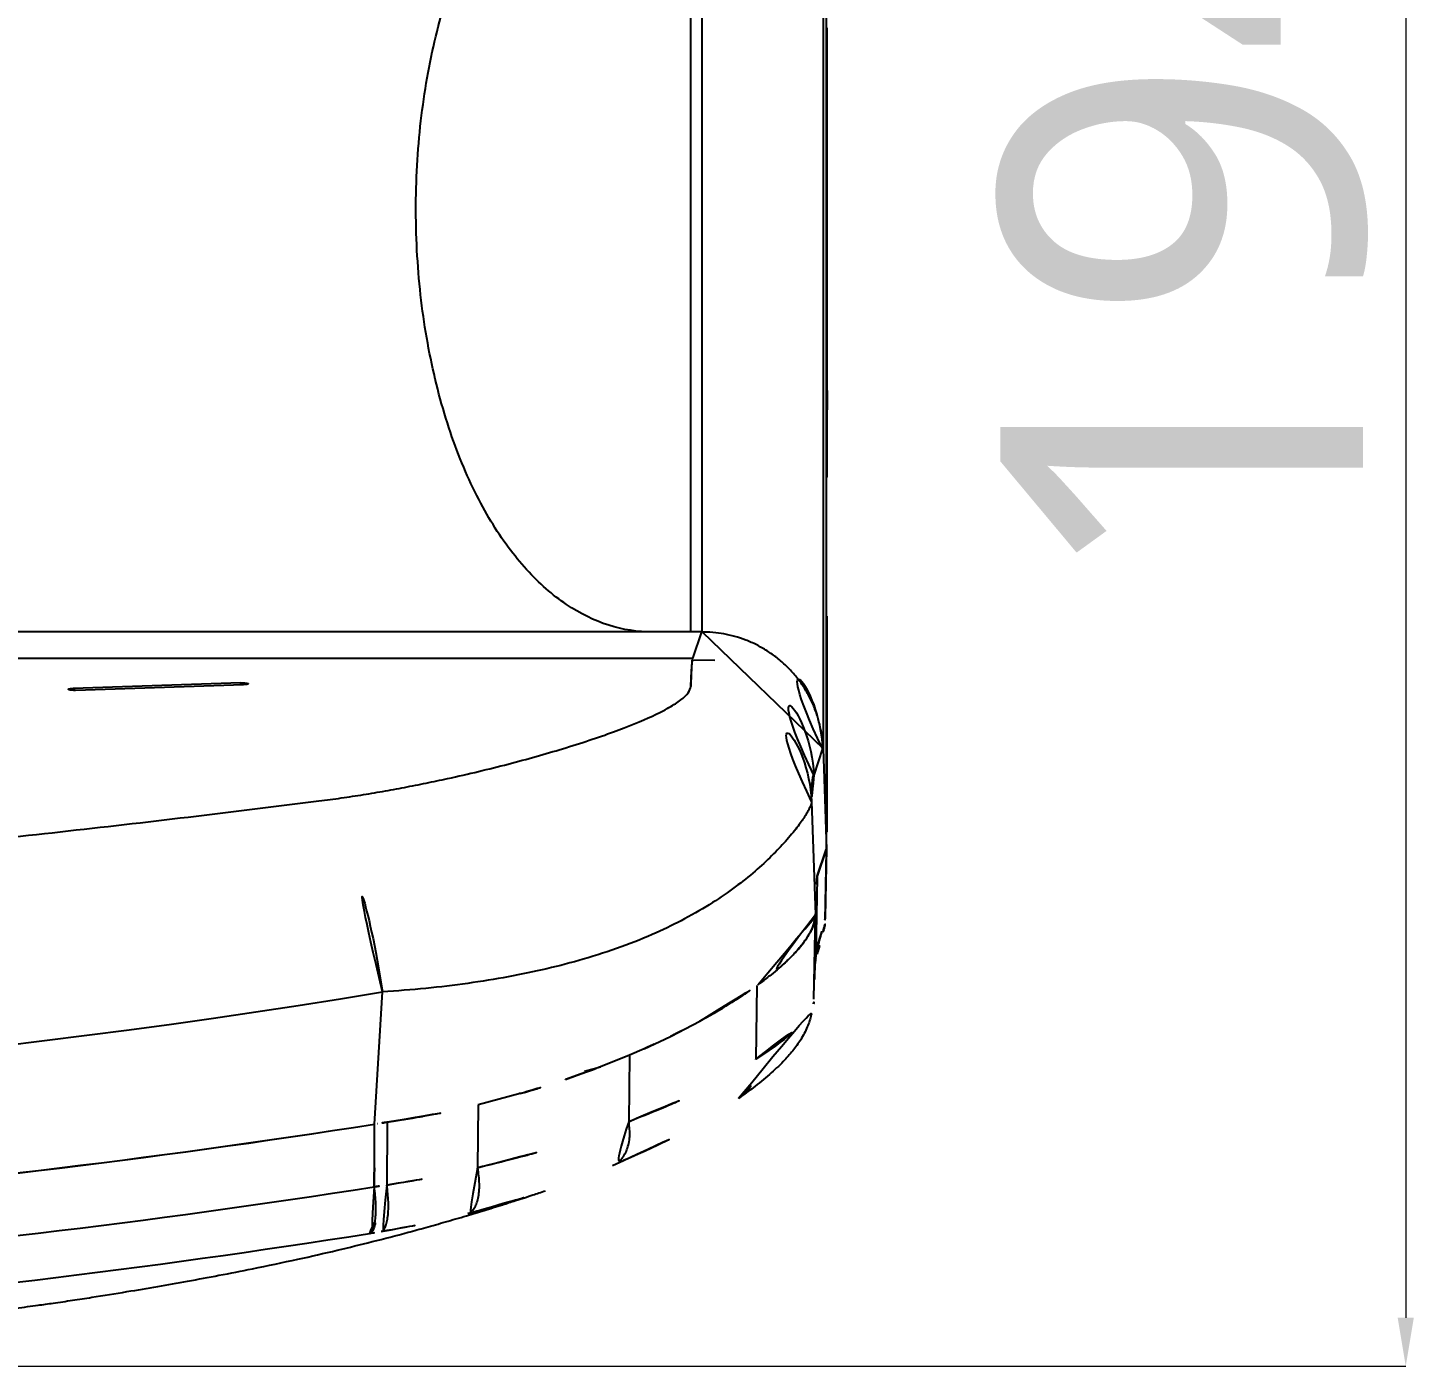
# Model space of a CAD drawing. Extents: x 16296660632 to 16296680496, y -37409619871 to -37409616057.
# Drawn here: x 16296678716 to 16296678831.3, y -37409616492.7 to -37409616382 of the extents above; entities that cross this region are included whole.
import ezdxf

# ---------------------------------------------------------------- set-up
doc = ezdxf.new("R2010")
doc.units = 0
doc.header["$LTSCALE"] = 10
doc.header["$MEASUREMENT"] = 0
doc.header["$PDMODE"] = 3
doc.header["$PDSIZE"] = -10
doc.layers.get('DEFPOINTS').update_dxf_attribs({"linetype": 'CONTINUOUS'})
for name, color, linetype in [('5', 7, 'CONTINUOUS'), ('BACK_CASE_DADA_2', 7, 'CONTINUOUS'), ('FRONT_CASE_DADA_', 7, 'CONTINUOUS'), ('MIDDLE_CASE_DADA', 7, 'CONTINUOUS'), ('SIDE_CASE', 7, 'CONTINUOUS')]:
    doc.layers.add(name, color=color, linetype=linetype)
doc.styles.add('Daelim Dimension', font='')
doc.styles.get('Daelim Dimension').set_extended_font_data('NanumGothic')
doc.dimstyles.new('DEFAULT', dxfattribs={"dimscale": 2, "dimtxt": 2, "dimasz": 2, "dimexe": 0, "dimexo": 2, "dimgap": 1, "dimtad": 1, "dimdec": 1, "dimzin": 9, "dimdsep": 46, "dimtxsty": 'Daelim Dimension', "dimcen": 0.5, "dimclrd": 252, "dimclre": 252, "dimclrt": 3, "dimadec": 1, "dimazin": 0, "dimtfac": 1, "dimtdec": 1, "dimtix": 1, "dimtmove": 0, "dimatfit": 3, "dimfxl": 1, "dimtolj": 1, "dimtzin": 1, "dimlwd": 9, "dimlwe": 9, "dimarcsym": 0})

# ---------------------------------------------------------------- blocks, each defined once
blk = doc.blocks.new('*D0')
at = {"layer": '5', "color": 5, "lineweight": 9, "transparency": 16777216}
for p, q in [((16296678745.04308, -37409616297.97176), (16296678829.98158, -37409616297.97176)), ((16296678829.98158, -37409616301.97176), (16296678829.98158, -37409616488.73385)), ((16296678636.78148, -37409616492.73385), (16296678829.98158, -37409616492.73385))]:
    blk.add_line(p, q, dxfattribs=at)
at = {"layer": '5', "color": 5, "transparency": 16777216}
for points in [[(16296678829.31492, -37409616301.97176), (16296678830.64825, -37409616301.97176), (16296678829.98158, -37409616297.97176)], [(16296678829.31492, -37409616488.73385), (16296678830.64825, -37409616488.73385), (16296678829.98158, -37409616492.73385)]]:
    blk.add_solid(points, dxfattribs=at)
at = {"layer": 'DEFPOINTS', "color": 0, "transparency": 16777216}
for p in [(16296678741.04308, -37409616297.97176), (16296678632.78148, -37409616492.73385), (16296678829.98158, -37409616492.73385)]:
    blk.add_point(p, dxfattribs=at)
at = {"layer": '5', "color": 7, "transparency": 16777216, "insert": (16296678811.65112, -37409616395.3528), "char_height": 30, "attachment_point": 5, "rotation": 90, "style": 'Daelim Dimension'}
blk.add_mtext('\\A1;194', dxfattribs=at)

msp = doc.modelspace()

# ---------------------------------------------------------------- linework, layer by layer
at = {"layer": 'BACK_CASE_DADA_2', "color": 7, "linetype": 'Continuous', "ltscale": 25.4}
msp.add_line((16296678782.04814, -37409616381.971603), (16296678782.0956, -37409616381.971603), dxfattribs=at)
at = {"layer": 'FRONT_CASE_DADA_', "color": 7, "linetype": 'Continuous', "ltscale": 25.4}
for p, q in [((16296678782.04814, -37409616411.971603), (16296678782.069611, -37409616411.971603)), ((16296678782.009689, -37409616449.973129), (16296678781.284149, -37409616452.189217)), ((16296678782.00798, -37409616450.071602), (16296678781.90769, -37409616455.817047)), ((16296678781.97188, -37409616455.585503), (16296678782.07136, -37409616449.886513)), ((16296678782.00453, -37409616449.973129), (16296678782.009689, -37409616449.973129)), ((16296678782.00799, -37409616450.071587), (16296678782.009689, -37409616449.973129)), ((16296678782.009689, -37409616449.973129), (16296678782.0506, -37409616449.971603)), ((16296678782.04978, -37409616450.018501), (16296678782.04187, -37409616450.471603)), ((16296678782.04814, -37409616449.971603), (16296678782.0506, -37409616449.971603)), ((16296678782.04978, -37409616450.018501), (16296678782.0506, -37409616449.971603)), ((16296678781.95113, -37409616455.669777), (16296678782.04187, -37409616450.471603)), ((16296678781.282881, -37409616452.26239), (16296678781.173071, -37409616458.553436)), ((16296678781.284149, -37409616452.189217), (16296678781.28031, -37409616452.189217)), ((16296678781.282869, -37409616452.262444), (16296678781.284149, -37409616452.189217)), ((16296678781.00601, -37409616462.35611), (16296678781.127621, -37409616455.388573)), ((16296678781.010099, -37409616462.295486), (16296678781.122959, -37409616455.829247)), ((16296678781.134159, -37409616455.3535), (16296678781.04027, -37409616460.732643)), ((16296678781.12294, -37409616455.830673), (16296678781.130699, -37409616455.385857)), ((16296678781.90769, -37409616455.817047), (16296678781.95113, -37409616455.669777)), ((16296678781.9077, -37409616455.817101), (16296678781.90769, -37409616455.817047)), ((16296678781.95113, -37409616455.669983), (16296678781.97188, -37409616455.585159)), ((16296678781.95113, -37409616455.669983), (16296678781.95113, -37409616455.669777)), ((16296678781.760611, -37409616456.805923), (16296678781.799509, -37409616456.667793)), ((16296678781.835381, -37409616456.55867), (16296678781.855471, -37409616456.476723)), ((16296678776.28594, -37409616461.232033), (16296678776.188419, -37409616467.340874)), ((16296678766.95574, -37409616466.463226), (16296678765.74431, -37409616466.991867)), ((16296678765.74431, -37409616466.991867), (16296678763.350451, -37409616467.960777)), ((16296678765.74431, -37409616466.991867), (16296678765.675051, -37409616472.501343)), ((16296678776.188259, -37409616467.345467), (16296678776.188589, -37409616467.345253)), ((16296678776.188419, -37409616467.340874), (16296678776.188499, -37409616467.340813)), ((16296678776.188589, -37409616467.345253), (16296678776.188419, -37409616467.340874)), ((16296678763.350451, -37409616467.960777), (16296678760.4417, -37409616469.011963)), ((16296678762.02026, -37409616468.32888), (16296678763.350451, -37409616467.960777)), ((16296678760.4417, -37409616469.011703), (16296678760.4417, -37409616468.984283)), ((16296678760.4417, -37409616469.011963), (16296678760.4417, -37409616469.011703)), ((16296678753.218849, -37409616471.097656), (16296678753.176729, -37409616476.310837)), ((16296678756.69768, -37409616470.181892), (16296678753.218849, -37409616471.097656)), ((16296678756.69768, -37409616470.176643), (16296678756.69768, -37409616470.077057)), ((16296678744.639669, -37409616473.619034), (16296678744.64398, -37409616472.701027)), ((16296678744.891939, -37409616472.663109), (16296678744.91041, -37409616472.660294)), ((16296678745.683981, -37409616472.543022), (16296678745.65086, -37409616472.54808)), ((16296678745.683981, -37409616472.547813), (16296678745.65086, -37409616472.552719)), ((16296678745.65086, -37409616472.552673), (16296678745.65086, -37409616472.552719)), ((16296678745.683981, -37409616472.793922), (16296678745.65831, -37409616477.73761)), ((16296678745.685261, -37409616472.54763), (16296678745.683981, -37409616472.547813)), ((16296678745.685261, -37409616472.54763), (16296678745.683981, -37409616472.793922)), ((16296678745.683981, -37409616472.547813), (16296678745.683981, -37409616472.793922)), ((16296678765.67502, -37409616472.50309), (16296678765.67524, -37409616472.502998)), ((16296678765.675051, -37409616472.501343), (16296678765.67514, -37409616472.501289)), ((16296678765.67524, -37409616472.502998), (16296678765.675051, -37409616472.501343)), ((16296678744.63949, -37409616473.776878), (16296678744.64023, -37409616473.619049)), ((16296678744.63966, -37409616477.888367), (16296678744.63949, -37409616473.776833)), ((16296678764.330879, -37409616476.122566), (16296678765.23778, -37409616475.725548)), ((16296678753.176729, -37409616476.310837), (16296678753.17683, -37409616476.313362)), ((16296678745.65831, -37409616477.73761), (16296678745.658871, -37409616477.745697)), ((16296678744.25605, -37409616481.745407), (16296678744.237009, -37409616481.74839))]:
    msp.add_line(p, q, dxfattribs=at)
for centre, radius, start, end in [((16296680839.277719, -37409616423.373627), 2057.217268, 179.682640493, 180.20326674), ((16296678801.691, -37409616454.74498), 20.566271, 172.8615372, 177.47080526), ((16296678791.78109, -37409616453.907227), 10.626285, 171.09565764, 178.78949116), ((16296678777.91147, -37409616455.748123), 3.99683, 344.76948538, 359.01115824), ((16296678777.954741, -37409616455.600853), 3.996986, 346.09421446, 359.0089729), ((16296678777.973869, -37409616455.515823), 3.998618, 346.07847029, 358.9962942), ((16296678744.189091, -37409616447.615669), 38.684174, 343.44228596, 346.27384024), ((16296678777.954741, -37409616455.600853), 3.996986, 344.44711973, 346.09421446), ((16296678791.426291, -37409616460.337059), 10.359376, 173.23981595, 177.74687901), ((16296678819.484341, -37409616462.096603), 38.474754, 174.71632694, 176.45390535), ((16296678819.484341, -37409616462.096603), 38.474754, 176.45390535, 180.29637688), ((16296678750.755171, -37409616425.654922), 43.789844, 298.38440865, 305.66376376), ((16296678777.083599, -37409616462.283997), 3.924815, 353.12490957, 358.94688857), ((16296678741.509319, -37409616409.11441), 62.737746, 296.12528963, 298.63203722), ((16296678739.057541, -37409616404.067772), 68.348395, 294.09033734, 296.10788835), ((16296678744.703739, -37409616416.442513), 59.853036, 290.51066415, 301.7376528), ((16296678772.83709, -37409616467.800201), 3.382233, 304.88107715, 7.73051119), ((16296678733.86972, -37409616390.616173), 82.776618, 286.00839793, 288.72396171), ((16296678733.52515, -37409616389.071648), 84.357019, 278.28805226, 283.5006215), ((16296678743.56246, -37409616424.181931), 55.915683, 292.80803435, 303.92933251), ((16296678628.251141, -37409615731.09066), 750.688512, 270.345772575, 278.919596877), ((16296678801.053921, -37409616851.997658), 383.468396, 98.30713881, 98.45915575), ((16296678731.974689, -37409616384.36467), 94.361499, 282.98468101, 290.92472391), ((16296678730.75079, -37409616379.223679), 99.643567, 278.60455837, 283.0065185), ((16296678731.93853, -37409616398.66008), 83.964242, 284.07377449, 292.64542037), ((16296678627.741961, -37409615732.357399), 754.642383, 270.382602947, 278.909784946), ((16296678727.568001, -37409616359.018448), 120.089544, 278.17275797, 278.66406444), ((16296678731.143539, -37409616396.179199), 86.564132, 279.3473759, 284.18488338), ((16296678727.242399, -37409616372.331329), 110.728972, 278.83860384, 279.33501471), ((16296678627.88689, -37409615747.90078), 743.013803, 270.377466753, 279.009214534)]:
    msp.add_arc(centre, radius, start, end, dxfattribs=at)
for centre, major_axis, ratio, start_param, end_param in [((16296678782.97575, -37409616396.971603), (0.925188, 53), 0.0064187704, 3.1417036995, 3.1984030932), ((16296678777.1738, -37409616458.483627), (-3.950826, 0.625285), 0.9985482914, 3.1406011032, 3.2813041425), ((16296678743.55599, -37409616477.818558), (-0.62047, 3.951581), 0.265397272, 3.2193511851, 4.6530891828)]:
    msp.add_ellipse(centre, major_axis=major_axis, ratio=ratio, start_param=start_param, end_param=end_param, dxfattribs=at)
for points, knots in [([(16296678782.0734, -37409616430.673012), (16296678782.074409, -37409616433.474136), (16296678782.074129, -37409616436.071503), (16296678782.073521, -37409616440.622017), (16296678782.073179, -37409616442.586052), (16296678782.07266, -37409616445.06221), (16296678782.072491, -37409616445.811287), (16296678782.072149, -37409616447.117577), (16296678782.07198, -37409616447.678787), (16296678782.07155, -37409616449.092407), (16296678782.071341, -37409616449.678802), (16296678782.07136, -37409616449.886482)], [0, 0, 0, 0, 0.25, 0.25, 0.5, 0.5, 0.625, 0.625, 0.75, 0.75, 1, 1, 1, 1]), ([(16296678781.127621, -37409616455.388573), (16296678781.1182, -37409616455.770073), (16296678781.008591, -37409616456.181702), (16296678780.59123, -37409616457.062469), (16296678780.28227, -37409616457.532768), (16296678779.67305, -37409616458.272522), (16296678779.44569, -37409616458.524948), (16296678778.94228, -37409616459.041023), (16296678778.665911, -37409616459.304947), (16296678777.76676, -37409616460.109467), (16296678777.07365, -37409616460.663391), (16296678776.28594, -37409616461.232033)], [0, 0, 0, 0, 0.25, 0.25, 0.5, 0.5, 0.625, 0.625, 0.75, 0.75, 1, 1, 1, 1]), ([(16296678781.173071, -37409616458.553436), (16296678781.18111, -37409616458.50248), (16296678781.189039, -37409616458.458282), (16296678781.20462, -37409616458.385307), (16296678781.212271, -37409616458.35688), (16296678781.235189, -37409616458.273697), (16296678781.25046, -37409616458.21833), (16296678781.296301, -37409616458.051567), (16296678781.32687, -37409616457.939987), (16296678781.418579, -37409616457.605133), (16296678781.4797, -37409616457.382393), (16296678781.66309, -37409616456.713753), (16296678781.78545, -37409616456.262466), (16296678781.9077, -37409616455.817101)], [0, 0, 0, 0, 0.03125, 0.03125, 0.0625, 0.0625, 0.125, 0.125, 0.25, 0.25, 0.5, 0.5, 1, 1, 1, 1]), ([(16296678774.776951, -37409616470.55896), (16296678775.224039, -37409616470.24308), (16296678776.064989, -37409616469.644203), (16296678777.33234, -37409616468.610252), (16296678778.40646, -37409616467.609253), (16296678779.24641, -37409616466.684464), (16296678779.952829, -37409616465.702423), (16296678780.472309, -37409616464.690918), (16296678780.82106, -37409616463.639999), (16296678780.91552, -37409616463.079826), (16296678780.966141, -37409616462.752487)], [0, 0, 0, 0, 0.12969214, 0.2904107416, 0.4424307992, 0.5588294922, 0.6676008951, 0.783480138, 0.8933929625, 1, 1, 1, 1]), ([(16296678765.67524, -37409616472.502998), (16296678765.755501, -37409616472.923172), (16296678765.783171, -37409616473.330673), (16296678765.73394, -37409616474.120453), (16296678765.65777, -37409616474.484177), (16296678765.467979, -37409616474.976807), (16296678765.392509, -37409616475.130096), (16296678765.22097, -37409616475.409233), (16296678765.12451, -37409616475.536133), (16296678764.80221, -37409616475.877907), (16296678764.545851, -37409616476.0485), (16296678764.267, -37409616476.151138)], [0, 0, 0, 0, 0.25, 0.25, 0.5, 0.5, 0.625, 0.625, 0.75, 0.75, 1, 1, 1, 1]), ([(16296678753.17683, -37409616476.313362), (16296678753.26458, -37409616476.775139), (16296678753.311979, -37409616477.223923), (16296678753.322001, -37409616477.86834), (16296678753.314939, -37409616478.072891), (16296678753.28072, -37409616478.462196), (16296678753.253269, -37409616478.648239), (16296678753.17845, -37409616478.993439), (16296678753.13171, -37409616479.150597), (16296678753.0201, -37409616479.43486), (16296678752.95451, -37409616479.56295), (16296678752.807631, -37409616479.781998), (16296678752.726971, -37409616479.872681), (16296678752.551491, -37409616480.017067), (16296678752.455999, -37409616480.070747), (16296678752.356239, -37409616480.103989)], [0, 0, 0, 0, 0.25, 0.25, 0.375, 0.375, 0.5, 0.5, 0.625, 0.625, 0.75, 0.75, 0.875, 0.875, 1, 1, 1, 1]), ([(16296678744.619671, -37409616477.893944), (16296678744.685881, -37409616478.363777), (16296678744.729019, -37409616478.834618), (16296678744.762991, -37409616479.713669), (16296678744.753811, -37409616480.121643), (16296678744.68429, -37409616480.823029), (16296678744.62397, -37409616481.116272), (16296678744.459789, -37409616481.550873), (16296678744.355989, -37409616481.692108), (16296678744.23736, -37409616481.74823)], [0, 0, 0, 0, 0.25, 0.25, 0.5, 0.5, 0.75, 0.75, 1, 1, 1, 1]), ([(16296678744.619671, -37409616477.893944), (16296678744.619329, -37409616477.891296), (16296678744.61935, -37409616477.891296), (16296678744.61937, -37409616477.891296), (16296678744.626129, -37409616477.89032), (16296678744.632891, -37409616477.889343), (16296678744.63966, -37409616477.888367)], [0, 0, 0, 0, 0.002813418, 0.002813418, 0.002813418, 1, 1, 1, 1]), ([(16296678745.658871, -37409616477.745697), (16296678745.69342, -37409616477.983414), (16296678745.721029, -37409616478.217087), (16296678745.762951, -37409616478.67675), (16296678745.777309, -37409616478.903992), (16296678745.791821, -37409616479.344749), (16296678745.791941, -37409616479.554413), (16296678745.778351, -37409616479.952988), (16296678745.76442, -37409616480.143494), (16296678745.72287, -37409616480.494347), (16296678745.695551, -37409616480.653679), (16296678745.62808, -37409616480.940819), (16296678745.58742, -37409616481.069633), (16296678745.495331, -37409616481.286926), (16296678745.44405, -37409616481.375954), (16296678745.33111, -37409616481.515167), (16296678745.26849, -37409616481.565529), (16296678745.203329, -37409616481.593903)], [0, 0, 0, 0, 0.125, 0.125, 0.25, 0.25, 0.375, 0.375, 0.5, 0.5, 0.625, 0.625, 0.75, 0.75, 0.875, 0.875, 1, 1, 1, 1]), ([(16296678632.781481, -37409616492.733841), (16296678634.55595, -37409616492.730476), (16296678637.37122, -37409616492.723778), (16296678641.740089, -37409616492.676117), (16296678645.459129, -37409616492.613869), (16296678648.64913, -37409616492.544006), (16296678651.285139, -37409616492.474991), (16296678653.34898, -37409616492.413849), (16296678654.86828, -37409616492.364922), (16296678656.00396, -37409616492.326332), (16296678656.991119, -37409616492.29142), (16296678658.01235, -37409616492.25386), (16296678659.981359, -37409616492.178467), (16296678663.113791, -37409616492.047653), (16296678667.62084, -37409616491.833221), (16296678672.954479, -37409616491.543533), (16296678678.984831, -37409616491.168892), (16296678685.566589, -37409616490.704269), (16296678692.46044, -37409616490.158569), (16296678699.65456, -37409616489.525993), (16296678705.585159, -37409616488.955658), (16296678710.02977, -37409616488.497917), (16296678712.70229, -37409616488.216522), (16296678714.609579, -37409616487.983498), (16296678715.92771, -37409616487.811172), (16296678716.932171, -37409616487.675087), (16296678718.168209, -37409616487.50161), (16296678719.635321, -37409616487.286377), (16296678721.66025, -37409616486.976257), (16296678724.09446, -37409616486.582031), (16296678726.65465, -37409616486.145287), (16296678729.265949, -37409616485.68206), (16296678731.894979, -37409616485.199966), (16296678734.9328, -37409616484.606499), (16296678738.150169, -37409616483.929123), (16296678741.4519, -37409616483.175621), (16296678744.506821, -37409616482.427612), (16296678746.933571, -37409616481.793709), (16296678748.943371, -37409616481.24353), (16296678750.547421, -37409616480.790077), (16296678752.154791, -37409616480.319923), (16296678753.47068, -37409616479.922623), (16296678754.46386, -37409616479.616211), (16296678755.334431, -37409616479.343727), (16296678756.42618, -37409616478.995697), (16296678757.64113, -37409616478.6007), (16296678758.407631, -37409616478.34211), (16296678758.787861, -37409616478.213669)], [0, 0, 0, 0, 0.0348526504, 0.0657438475, 0.0926772106, 0.1156559522, 0.1346829391, 0.1497607336, 0.1603618835, 0.1676147323, 0.1744018623, 0.1817959409, 0.1897964859, 0.2171903673, 0.2499340979, 0.2880065242, 0.3336526369, 0.3820010149, 0.4329211624, 0.486364002, 0.5422668664, 0.5665374395, 0.5859981967, 0.6009031861, 0.6079215446, 0.6147955195, 0.6247930994, 0.637842731, 0.6507023187, 0.6736120803, 0.6944838358, 0.7144679777, 0.7367015154, 0.7616975268, 0.797057068, 0.8280131368, 0.8556841484, 0.8845868193, 0.8989746595, 0.9152405179, 0.9326428624, 0.947427111, 0.9551103794, 0.9630425922, 0.9743803728, 0.9892483362, 1, 1, 1, 1])]:
    msp.add_open_spline(points, degree=3, knots=knots, dxfattribs=at)
for points in [[(16296678776.188499, -37409616467.340813), (16296678779.32868, -37409616465.33065), (16296678780.973881, -37409616463.565231), (16296678781.00775, -37409616462.35614)], [(16296678744.619671, -37409616477.893944), (16296678744.62652, -37409616476.521599), (16296678744.633011, -37409616475.149239), (16296678744.639299, -37409616473.776871)]]:
    msp.add_open_spline(points, degree=3, dxfattribs=at)
at = {"layer": 'MIDDLE_CASE_DADA', "color": 7, "linetype": 'Continuous', "ltscale": 25.4}
for p, q in [((16296678782.04814, -37409616449.971603), (16296678782.04814, -37409616343.971603)), ((16296678770.781481, -37409616361.971603), (16296678770.781481, -37409616431.971603)), ((16296678771.720619, -37409616431.971603), (16296678493.98403, -37409616431.971603)), ((16296678770.99375, -37409616434.162086), (16296678771.720619, -37409616431.971603)), ((16296678770.990259, -37409616434.161987), (16296678494.7124, -37409616434.161987)), ((16296678772.81732, -37409616434.330101), (16296678770.93358, -37409616434.302277)), ((16296678733.57888, -37409616436.186058), (16296678719.70512, -37409616436.638832)), ((16296678719.89764, -37409616436.799828), (16296678733.80213, -37409616436.330582)), ((16296678733.57888, -37409616436.33812), (16296678733.57888, -37409616436.186058)), ((16296678719.70512, -37409616436.799263), (16296678719.70512, -37409616436.638832)), ((16296678781.713209, -37409616441.622627), (16296678780.98628, -37409616443.813263)), ((16296678781.75647, -37409616441.619278), (16296678782.04814, -37409616449.971603)), ((16296678780.81299, -37409616446.009216), (16296678781.127621, -37409616455.388573)), ((16296678781.28031, -37409616452.189217), (16296678782.00453, -37409616449.973129)), ((16296678782.00453, -37409616449.973129), (16296678782.04814, -37409616449.971603)), ((16296678781.127621, -37409616455.388573), (16296678781.128559, -37409616455.29718)), ((16296678744.643379, -37409616472.701042), (16296678745.305861, -37409616461.764923)), ((16296678769.13501, -37409616465.443611), (16296678771.57218, -37409616464.180267)), ((16296678766.95574, -37409616466.463997), (16296678769.13501, -37409616465.443611)), ((16296678757.063709, -37409616470.07663), (16296678757.064699, -37409616470.07634)), ((16296678744.89176, -37409616472.663208), (16296678744.906099, -37409616472.662132))]:
    msp.add_line(p, q, dxfattribs=at)
for centre, radius, start, end in [((16296678771.71825, -37409616441.972687), 10.001085, 2.00597077, 89.99213162), ((16296678770.991249, -37409616444.163254), 10.001165, 2.00553391, 89.99158521), ((16296678632.791149, -37409615779.685966), 691.296792, 260.644539395, 279.367138017), ((16296678736.238411, -37409616397.526733), 75.471194, 288.70502328, 294.01704823), ((16296678734.433729, -37409616392.403229), 80.902861, 286.24413568, 288.75191844), ((16296678733.578871, -37409616389.36644), 84.057553, 278.2799689, 286.22387018), ((16296678628.78278, -37409615737.655884), 744.120363, 270.307852021, 278.957792559)]:
    msp.add_arc(centre, radius, start, end, dxfattribs=at)
for centre, major_axis, ratio, start_param, end_param in [((16296678770.819469, -37409616446.358231), (-9.997737, 0.212733), 0.9881340922, 3.1984499198, 4.7334144147), ((16296678739.810619, -37409616464.767197), (-2.235699, 19.874647), 0.2918755337, -1.4520589526, -0.36786069)]:
    msp.add_ellipse(centre, major_axis=major_axis, ratio=ratio, start_param=start_param, end_param=end_param, dxfattribs=at)
for points, knots in [([(16296678781.756559, -37409616352.323097), (16296678781.75647, -37409616352.323936), (16296678781.75647, -37409616353.485992), (16296678781.75647, -37409616357.959084), (16296678781.75647, -37409616361.268341), (16296678781.75647, -37409616369.533524), (16296678781.75647, -37409616374.486191), (16296678781.75647, -37409616385.285172), (16296678781.75647, -37409616391.127243), (16296678781.75647, -37409616402.815971), (16296678781.75647, -37409616408.658043), (16296678781.75647, -37409616419.457024), (16296678781.75647, -37409616424.409691), (16296678781.75647, -37409616432.674873), (16296678781.75647, -37409616435.984138), (16296678781.75647, -37409616440.457222), (16296678781.75647, -37409616441.619278), (16296678781.7565, -37409616441.620117)], [0, 0, 0, 0, 0.125, 0.125, 0.25, 0.25, 0.375, 0.375, 0.5, 0.5, 0.625, 0.625, 0.75, 0.75, 0.875, 0.875, 1, 1, 1, 1]), ([(16296678767.656601, -37409616431.971603), (16296678765.18712, -37409616431.971603), (16296678762.810961, -37409616431.227493), (16296678759.379181, -37409616428.920372), (16296678758.27236, -37409616427.954063), (16296678756.18852, -37409616425.663612), (16296678755.202551, -37409616424.334259), (16296678753.35092, -37409616421.265251), (16296678752.487341, -37409616419.519096), (16296678750.97575, -37409616415.73774), (16296678750.311859, -37409616413.670113), (16296678749.216909, -37409616409.233566), (16296678748.798269, -37409616406.923286), (16296678748.223841, -37409616402.113129), (16296678748.071091, -37409616399.585037), (16296678748.06142, -37409616394.610237), (16296678748.20092, -37409616392.111412), (16296678748.762239, -37409616387.24102), (16296678749.175591, -37409616384.917068), (16296678750.25256, -37409616380.476921), (16296678750.91457, -37409616378.382843), (16296678752.419149, -37409616374.572357), (16296678753.27734, -37409616372.817177), (16296678755.12756, -37409616369.717331), (16296678756.11853, -37409616368.366158), (16296678758.22617, -37409616366.030823), (16296678759.33806, -37409616365.056732), (16296678762.74979, -37409616362.744751), (16296678765.182739, -37409616361.971603), (16296678767.656601, -37409616361.971603)], [0, 0, 0, 0, 0.125, 0.125, 0.1875, 0.1875, 0.25, 0.25, 0.3125, 0.3125, 0.375, 0.375, 0.4375, 0.4375, 0.5, 0.5, 0.5625, 0.5625, 0.625, 0.625, 0.6875, 0.6875, 0.75, 0.75, 0.8125, 0.8125, 0.875, 0.875, 1, 1, 1, 1]), ([(16296678771.76268, -37409616431.970299), (16296678771.76268, -37409616431.971603), (16296678771.76268, -37409616431.060654), (16296678771.76268, -37409616427.554131), (16296678771.76268, -37409616424.959953), (16296678771.76268, -37409616418.480743), (16296678771.76268, -37409616414.598267), (16296678771.76268, -37409616406.132782), (16296678771.76268, -37409616401.553093), (16296678771.76268, -37409616392.390106), (16296678771.76268, -37409616387.810432), (16296678771.76268, -37409616379.34494), (16296678771.76268, -37409616375.462471), (16296678771.76268, -37409616368.983269), (16296678771.76268, -37409616366.389076), (16296678771.76268, -37409616362.882561), (16296678771.76268, -37409616361.971603), (16296678771.762489, -37409616361.971603)], [0, 0, 0, 0, 0.125, 0.125, 0.25, 0.25, 0.375, 0.375, 0.5, 0.5, 0.625, 0.625, 0.75, 0.75, 0.875, 0.875, 1, 1, 1, 1]), ([(16296678770.819441, -37409616436.47683), (16296678770.820881, -37409616436.407097), (16296678770.823771, -37409616436.267647), (16296678770.82852, -37409616436.070702), (16296678770.83358, -37409616435.882729), (16296678770.83897, -37409616435.704613), (16296678770.84469, -37409616435.536133), (16296678770.85075, -37409616435.377357), (16296678770.85713, -37409616435.228279), (16296678770.86385, -37409616435.088913), (16296678770.870899, -37409616434.959259), (16296678770.878269, -37409616434.839333), (16296678770.897249, -37409616434.568031), (16296678770.91608, -37409616434.398148), (16296678770.933599, -37409616434.302696), (16296678770.93379, -37409616434.301643)], [0, 0, 0, 0, 0.04558741759, 0.09117577495, 0.13676507472, 0.18235531952, 0.22794651198, 0.27353865474, 0.31913175043, 0.36472580167, 0.4103208111, 0.45591678135, 0.50151371505, 0.74708136846, 0.74985734976, 0.74985734976, 0.74985734976, 0.74985734976]), ([(16296678733.80213, -37409616436.330582), (16296678733.85647, -37409616436.328697), (16296678733.909361, -37409616436.325394), (16296678733.95644, -37409616436.320953), (16296678734.00351, -37409616436.316498), (16296678734.046061, -37409616436.310783), (16296678734.08069, -37409616436.304314), (16296678734.11557, -37409616436.297783), (16296678734.14337, -37409616436.290298), (16296678734.161909, -37409616436.282471), (16296678734.180651, -37409616436.274567), (16296678734.190439, -37409616436.266113), (16296678734.19051, -37409616436.257782), (16296678734.19058, -37409616436.249397), (16296678734.180799, -37409616436.240936), (16296678734.161949, -37409616436.23307), (16296678734.14311, -37409616436.225212), (16296678734.11466, -37409616436.217743), (16296678734.07892, -37409616436.211273), (16296678734.043421, -37409616436.204849), (16296678733.999729, -37409616436.199249), (16296678733.951469, -37409616436.194939), (16296678733.903709, -37409616436.190666), (16296678733.85013, -37409616436.187553), (16296678733.79525, -37409616436.185837), (16296678733.74087, -37409616436.184143), (16296678733.683689, -37409616436.183777), (16296678733.62849, -37409616436.184776), (16296678733.61183, -37409616436.185089), (16296678733.595249, -37409616436.185516), (16296678733.57888, -37409616436.186058)], [0, 0, 0, 0, 0.1064680514, 0.1064680514, 0.1064680514, 0.2128848184, 0.2128848184, 0.2128848184, 0.3200755027, 0.3200755027, 0.3200755027, 0.428416887, 0.428416887, 0.428416887, 0.5374958631, 0.5374958631, 0.5374958631, 0.6465732792, 0.6465732792, 0.6465732792, 0.7549184336, 0.7549184336, 0.7549184336, 0.8621412435, 0.8621412435, 0.8621412435, 0.9683503998, 0.9683503998, 0.9683503998, 1, 1, 1, 1]), ([(16296678739.810619, -37409616445.987518), (16296678740.429501, -37409616445.90686), (16296678741.673981, -37409616445.744659), (16296678743.508471, -37409616445.466766), (16296678745.33032, -37409616445.163651), (16296678747.136551, -37409616444.833969), (16296678748.92811, -37409616444.479782), (16296678751.865009, -37409616443.855637), (16296678755.76713, -37409616442.918022), (16296678760.40563, -37409616441.606628), (16296678764.48901, -37409616440.259483), (16296678767.313959, -37409616439.111847), (16296678769.053379, -37409616438.233467), (16296678770.045919, -37409616437.589767), (16296678770.679251, -37409616436.998291), (16296678770.77194, -37409616436.649612), (16296678770.819441, -37409616436.47683)], [0, 0, 0, 0, 0.0383255816, 0.0770680463, 0.1163046965, 0.156109955, 0.1965551058, 0.2377081077, 0.3603638946, 0.4824124812, 0.6137702609, 0.7382742201, 0.8069917266, 0.8730055535, 0.9370676586, 1, 1, 1, 1]), ([(16296678719.70512, -37409616436.638832), (16296678719.650511, -37409616436.640556), (16296678719.597019, -37409616436.643829), (16296678719.54911, -37409616436.648361), (16296678719.5012, -37409616436.652893), (16296678719.457541, -37409616436.658798), (16296678719.4216, -37409616436.665611), (16296678719.38538, -37409616436.672478), (16296678719.35601, -37409616436.680443), (16296678719.335791, -37409616436.688873), (16296678719.31531, -37409616436.697403), (16296678719.30364, -37409616436.706627), (16296678719.301689, -37409616436.71582), (16296678719.299709, -37409616436.725098), (16296678719.307581, -37409616436.734573), (16296678719.324659, -37409616436.743477), (16296678719.341761, -37409616436.752403), (16296678719.368601, -37409616436.760986), (16296678719.403, -37409616436.768501), (16296678719.43716, -37409616436.775963), (16296678719.47975, -37409616436.782578), (16296678719.52725, -37409616436.78775), (16296678719.574141, -37409616436.79287), (16296678719.627131, -37409616436.796722), (16296678719.681749, -37409616436.798973), (16296678719.735689, -37409616436.801178), (16296678719.79273, -37409616436.801888), (16296678719.84808, -37409616436.801018), (16296678719.8647, -37409616436.800758), (16296678719.881269, -37409616436.800362), (16296678719.89764, -37409616436.799828)], [0, 0, 0, 0, 0.1061682319, 0.1061682319, 0.1061682319, 0.2122808362, 0.2122808362, 0.2122808362, 0.3192387529, 0.3192387529, 0.3192387529, 0.4275654905, 0.4275654905, 0.4275654905, 0.5369033335, 0.5369033335, 0.5369033335, 0.6464291813, 0.6464291813, 0.6464291813, 0.7551930027, 0.7551930027, 0.7551930027, 0.8625709172, 0.8625709172, 0.8625709172, 0.9685804637, 0.9685804637, 0.9685804637, 1, 1, 1, 1]), ([(16296678781.7565, -37409616441.620117), (16296678781.75658, -37409616441.622627), (16296678781.756571, -37409616441.622627), (16296678781.756559, -37409616441.622627), (16296678781.751711, -37409616441.622627), (16296678781.746861, -37409616441.622627), (16296678781.74201, -37409616441.622627), (16296678781.73716, -37409616441.622627), (16296678781.732309, -37409616441.622627), (16296678781.727461, -37409616441.622627), (16296678781.72271, -37409616441.622627), (16296678781.717951, -37409616441.622627), (16296678781.713209, -37409616441.622627)], [0, 0, 0, 0, 0.0005923041, 0.0005923041, 0.0005923041, 0.3360568705, 0.3360568705, 0.3360568705, 0.6715214369, 0.6715214369, 0.6715214369, 1, 1, 1, 1]), ([(16296678525.90267, -37409616446.006363), (16296678527.80006, -37409616446.242683), (16296678531.581341, -37409616446.713676), (16296678537.275459, -37409616447.399628), (16296678542.95949, -37409616448.063232), (16296678548.63649, -37409616448.700569), (16296678554.305651, -37409616449.309196), (16296678559.96718, -37409616449.886543), (16296678565.621031, -37409616450.430267), (16296678571.2672, -37409616450.938217), (16296678576.905701, -37409616451.408432), (16296678582.53653, -37409616451.839119), (16296678588.15967, -37409616452.228668), (16296678593.775141, -37409616452.575638), (16296678599.382919, -37409616452.878769), (16296678604.98303, -37409616453.136963), (16296678610.575439, -37409616453.349297), (16296678616.160179, -37409616453.515038), (16296678621.7372, -37409616453.633583), (16296678627.30661, -37409616453.704521), (16296678640.04739, -37409616453.757462), (16296678660.09012, -37409616453.332451), (16296678681.64962, -37409616452.013008), (16296678697.633051, -37409616450.659622), (16296678708.148939, -37409616449.645142), (16296678718.693451, -37409616448.516518), (16296678729.277241, -37409616447.293449), (16296678736.28392, -37409616446.424759), (16296678739.810619, -37409616445.987518)], [0, 0, 0, 0, 0.0276614046, 0.0551261084, 0.0824019224, 0.109496821, 0.1364189395, 0.1631765706, 0.1897781613, 0.2162323077, 0.2425477506, 0.2687333698, 0.2947981776, 0.3207513125, 0.3466020311, 0.3723597008, 0.3980337905, 0.4236338621, 0.4491695607, 0.4746506044, 0.5000867738, 0.6240083431, 0.7495469969, 0.7984887597, 0.8479505748, 0.8979877596, 0.9486537458, 1, 1, 1, 1]), ([(16296678780.81299, -37409616446.009216), (16296678780.803289, -37409616446.07888), (16296678780.78367, -37409616446.217812), (16296678780.669531, -37409616446.503906), (16296678780.49147, -37409616446.849113), (16296678780.172991, -37409616447.373398), (16296678779.61376, -37409616448.167084), (16296678778.403931, -37409616449.627274), (16296678776.265739, -37409616451.774696), (16296678773.310181, -37409616453.995918), (16296678770.41925, -37409616455.692863), (16296678767.90416, -37409616456.932289), (16296678765.11809, -37409616458.054443), (16296678762.0718, -37409616459.043999), (16296678758.93256, -37409616459.863037), (16296678755.7337, -37409616460.529266), (16296678752.38378, -37409616461.069458), (16296678748.912741, -37409616461.495117), (16296678746.50621, -37409616461.675133), (16296678745.305861, -37409616461.764923)], [0, 0, 0, 0, 0.0281129791, 0.0567192943, 0.0858514864, 0.1155408373, 0.1702886107, 0.2312497728, 0.3473535628, 0.4663120012, 0.5304291592, 0.5885504465, 0.6538155053, 0.7177658256, 0.7750101491, 0.831792784, 0.888175815, 0.9442231077, 1, 1, 1, 1]), ([(16296678776.361771, -37409616461.177223), (16296678776.455311, -37409616461.109032), (16296678776.83675, -37409616460.827812), (16296678777.436211, -37409616460.363983), (16296678778.092291, -37409616459.816063), (16296678778.637831, -37409616459.326263), (16296678779.10663, -37409616458.874336), (16296678779.522301, -37409616458.439743), (16296678779.883989, -37409616458.025307), (16296678780.194201, -37409616457.630608), (16296678780.455441, -37409616457.255249), (16296678780.67024, -37409616456.898819), (16296678780.841, -37409616456.560997), (16296678780.970421, -37409616456.241348), (16296678781.06004, -37409616455.939873), (16296678781.1154, -37409616455.655212), (16296678781.123581, -37409616455.476692), (16296678781.127621, -37409616455.388573)], [0.30241704561, 0.30241704561, 0.30241704561, 0.30241704561, 0.32358448362, 0.38995443639, 0.44857390562, 0.49949336345, 0.55039690059, 0.60019771258, 0.64890317427, 0.69652070346, 0.74305769365, 0.78852151613, 0.83291952285, 0.87625905026, 0.91854742423, 0.95979196611, 1, 1, 1, 1]), ([(16296678771.57218, -37409616464.180267), (16296678771.701941, -37409616464.108627), (16296678771.990669, -37409616463.949211), (16296678772.45472, -37409616463.685654), (16296678772.99017, -37409616463.374619), (16296678773.588329, -37409616463.017029), (16296678774.24061, -37409616462.614021), (16296678774.93659, -37409616462.166924), (16296678775.601681, -37409616461.718971), (16296678776.022949, -37409616461.421944), (16296678776.2096, -37409616461.287491)], [0, 0, 0, 0, 0.02131894571, 0.04743496624, 0.07833456482, 0.11400165334, 0.15441753112, 0.19956085486, 0.24940760295, 0.29102385698, 0.29102385698, 0.29102385698, 0.29102385698])]:
    msp.add_open_spline(points, degree=3, knots=knots, dxfattribs=at)
msp.add_rational_spline([(16296678771.76268, -37409616431.970299), (16296678771.762581, -37409616431.968987), (16296678771.76268, -37409616431.968987), (16296678781.419571, -37409616431.968987), (16296678781.75659, -37409616441.619278), (16296678781.75662, -37409616441.62011), (16296678781.7565, -37409616441.620117)], [1, 1, 1, 0.719339800339, 1, 1, 1], degree=2, knots=[0, 0, 0, 0.0000137105, 0.0000137105, 0.999879518, 0.999879518, 1, 1, 1], dxfattribs=at)
msp.add_open_spline([(16296678780.98628, -37409616443.813263), (16296678780.85972, -37409616443.789688), (16296678780.81299, -37409616446.009216)], degree=2, dxfattribs=at)
at = {"layer": 'SIDE_CASE', "color": 7, "linetype": 'Continuous', "ltscale": 25.4}
for p, q in [((16296678782.04814, -37409616381.971603), (16296678782.069611, -37409616381.971603)), ((16296678782.069611, -37409616381.971603), (16296678782.069611, -37409616411.971603)), ((16296678782.04814, -37409616411.971603), (16296678782.069611, -37409616411.971603))]:
    msp.add_line(p, q, dxfattribs=at)

# ---------------------------------------------------------------- dimensions: what is measured, and where the dimension line sits
at = {"layer": '5', "color": 5}
dim = msp.add_linear_dim(base=(16296678829.981581, -37409616492.733849), p1=(16296678741.043079, -37409616297.971764), p2=(16296678632.781481, -37409616492.733849), angle=90, text='194', dimstyle='DEFAULT', override={"dimtxt": 15, "dimclrd": 5, "dimclre": 5, "dimclrt": 7}, dxfattribs=at)
dim.commit()
dim.dimension.update_dxf_attribs({"geometry": '*D0', "text_midpoint": (16296678811.651119, -37409616395.352798)})

doc.saveas('drawing.dxf')
